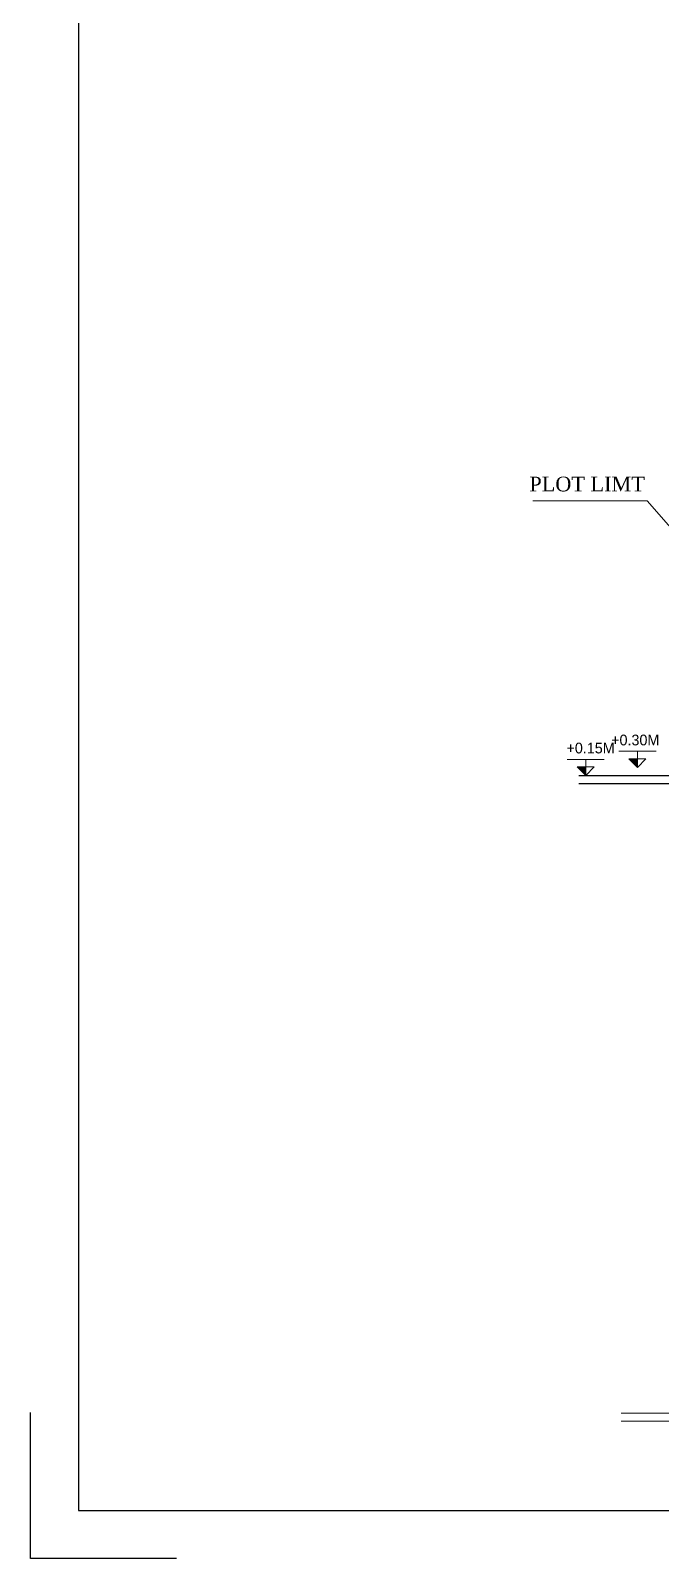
# Model space of a CAD drawing. Header units: millimetres. Extents: x -11627 to -10952, y 10244 to 10588.
# Drawn here: x -11513.45 to -11501.67, y 10373.86 to 10402.36 of the extents above; entities that cross this region are included whole.
import ezdxf
from ezdxf.enums import TextEntityAlignment as Align

# ---------------------------------------------------------------- set-up
doc = ezdxf.new("R2010")
doc.units = ezdxf.units.MM
doc.layers.get('0').update_dxf_attribs({"lineweight": 5})
doc.layers.add('A-ELEV 01', color=7, linetype='Continuous')
for name, color, linetype, lineweight in [('A-LEVEL TAG', 23, 'Continuous', 9), ('BORDER A1', 7, 'Continuous', 100), ('elev.', 42, 'Continuous', 5), ('Notes', 32, 'Continuous', 5), ('Title Block', 7, 'Continuous', 0)]:
    doc.layers.add(name, color=color, linetype=linetype, lineweight=lineweight)
doc.styles.add('EUROROMAN', font='eur_____.pfb', dxfattribs={"width": 0.8, "height": 0.2})
doc.styles.add('SIMPLEX', font='romans.shx', dxfattribs={"width": 0.75})
doc.styles.add('STYLE2', font='times.ttf', dxfattribs={"height": 0.25})
doc.dimstyles.new('D100', dxfattribs={"dimtxt": 0.2, "dimasz": 0.1, "dimexe": 0.18, "dimexo": 0.0625, "dimgap": 0.1, "dimtad": 1, "dimzin": 0, "dimdsep": 46, "dimtxsty": 'SIMPLEX', "dimblk": 'DOT1', "dimcen": 0.1, "dimse1": 1, "dimse2": 1, "dimclrd": 256, "dimclre": 256, "dimclrt": 256, "dimadec": 0, "dimazin": 0, "dimtfac": 5, "dimtix": 1, "dimtmove": 2, "dimatfit": 3, "dimfxl": 1, "dimtolj": 1, "dimtzin": 0, "dimlwd": -1, "dimlwe": -1, "dimarcsym": 0})

# ---------------------------------------------------------------- blocks, each defined once
blk = doc.blocks.new('LVL')
for p, q in [((-0.627, 0.301), (0.066, 0.301)), ((-0.28, 0), (-0.28, 0.301)), ((-0.121, 0.159), (-0.44, 0.159)), ((-0.28, 0), (-0.44, 0.159)), ((-0.28, 0), (-0.121, 0.159))]:
    blk.add_line(p, q)
blk.add_lwpolyline([(-0.44, 0.159), (-0.28, 0.159), (-0.28, 0), (-0.44, 0.159)])
blk.add_solid([(-0.121, 0.159), (-0.28, 0.159), (-0.28, 0)])
blk = doc.blocks.new('DOT1')
at = {"color": 0}
for p, q in [((0, -2), (0, 2)), ((-2, 0), (2, 0))]:
    blk.add_line(p, q, dxfattribs=at)
blk.add_circle((0, 0), 0.54, dxfattribs=at)
blk = doc.blocks.new('ADM FRAME-A2')
at = {"layer": 'BORDER A1', "lineweight": 25}
blk.add_lwpolyline([(-58.529, 2.457), (-11.557, 2.457), (-11.557, 40.943), (-58.529, 40.943)], close=True, dxfattribs=at)
blk.add_lwpolyline([(-57.297, 1.856), (-59.13, 1.856), (-59.13, 3.689)], dxfattribs=at)

msp = doc.modelspace()

# ---------------------------------------------------------------- linework, layer by layer
at = {"layer": 'A-ELEV 01'}
for p, q in [((-11503.212, 10388.469), (-11489.803, 10388.469)), ((-11503.212, 10388.319), (-11454.389, 10388.319))]:
    msp.add_line(p, q, dxfattribs=at)
at = {"layer": 'elev.'}
for p, q in [((-11502.419, 10376.572), (-11455.327, 10376.572)), ((-11502.419, 10376.422), (-11455.327, 10376.422))]:
    msp.add_line(p, q, dxfattribs=at)
at = {"layer": 'Notes'}
msp.add_line((-11501.938, 10393.59, 5.548), (-11504.072, 10393.59, 5.548), dxfattribs=at)

# ---------------------------------------------------------------- block references
at = {"layer": 'A-LEVEL TAG', "xscale": -1}
for p in [(-11503.362, 10388.469), (-11502.397, 10388.619)]:
    msp.add_blockref('LVL', p, dxfattribs=at)
at = {"layer": 'Title Block', "xscale": 1.485590213708992, "yscale": 1.485590213708992, "zscale": 1.485590213708992}
msp.add_blockref('ADM FRAME-A2', (-11425.603, 10371.107), dxfattribs=at)

# ---------------------------------------------------------------- texts
at = {"layer": 'A-LEVEL TAG', "style": 'EUROROMAN'}
for s, p in [('+0.30M', (-11502.607, 10389.031)), ('+0.15M', (-11503.441, 10388.881))]:
    msp.add_text(s, height=0.2, dxfattribs=at).set_placement(p)
at = {"layer": 'Notes', "style": 'STYLE2'}
msp.add_text('PLOT LIMT', height=0.2749, dxfattribs=at).set_placement((-11503.056, 10393.906), align=Align.MIDDLE_CENTER)

# ---------------------------------------------------------------- leaders
at = {"layer": 'Notes'}
msp.add_leader([(-11500.795, 10392.286, 5.548), (-11501.938, 10393.59, 5.548)], dimstyle='D100', override={"dimasz": 0.3, "dimfxl": 0, "dimfxlon": 1, "dimarcsym": 1}, dxfattribs=at)

doc.saveas('drawing.dxf')
